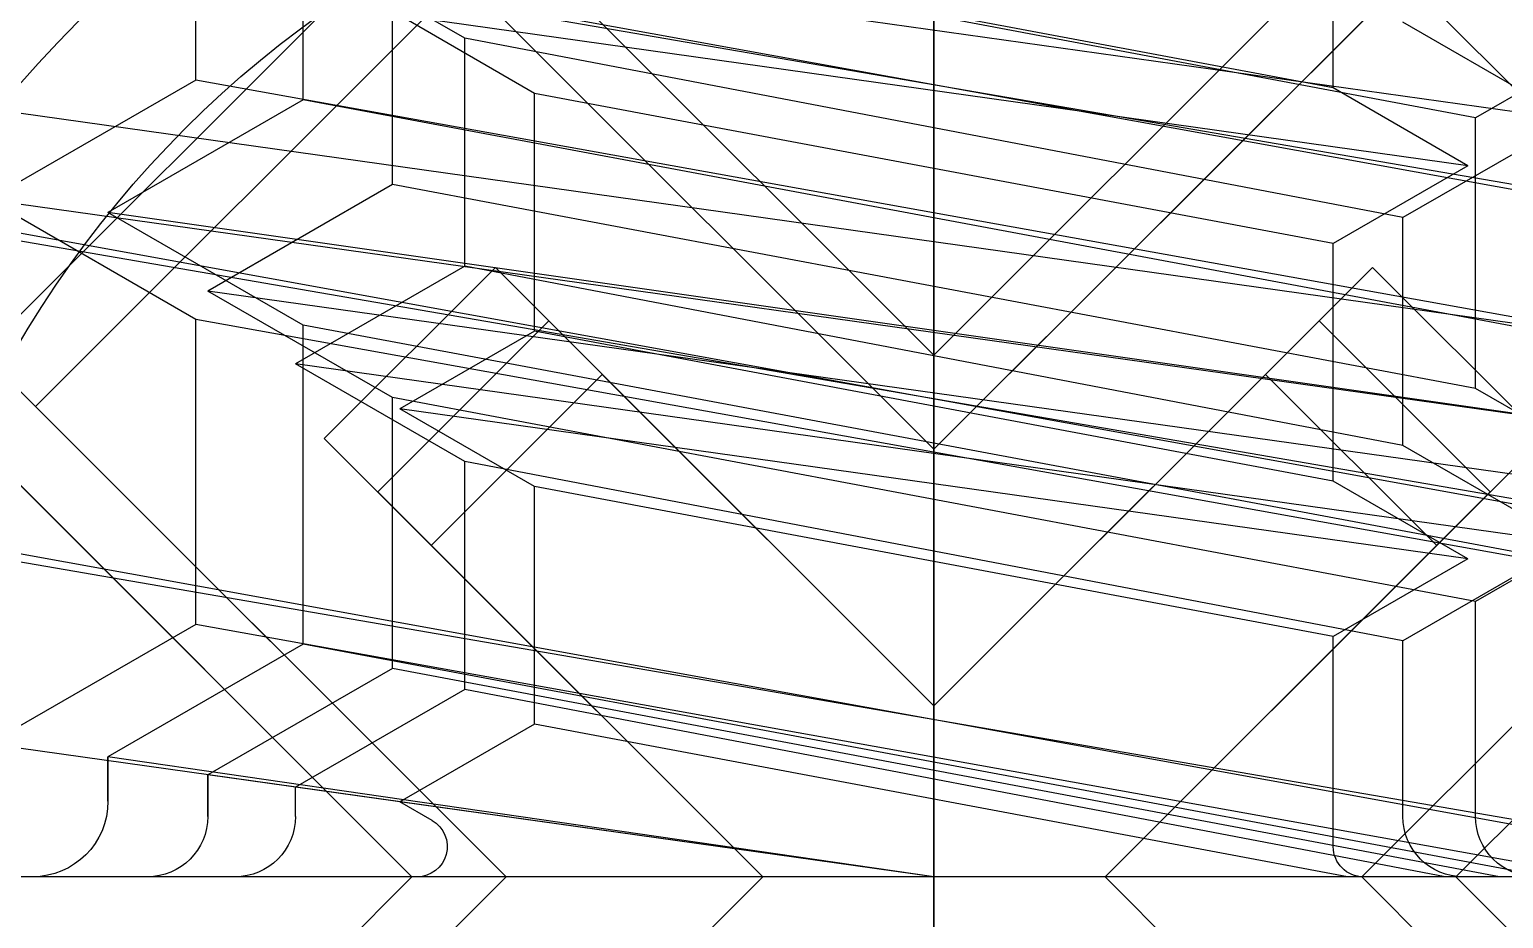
# Model space of a CAD drawing. Extents: x 198753 to 882193, y -399300 to 132460.
# Drawn here: x 346100.22 to 346109.97, y -186985.77 to -186979.88 of the extents above; entities that cross this region are included whole.
import ezdxf

# ---------------------------------------------------------------- set-up
doc = ezdxf.new("R2010")
doc.units = 0
doc.header["$LTSCALE"] = 1000
doc.header["$MEASUREMENT"] = 0
doc.linetypes.add('CENTER', pattern=[50.8, 31.75, -6.35, 6.35, -6.35])
doc.linetypes.add('DASH', pattern=[0.35, 0.25, -0.1])
doc.layers.add('04-不打印_辅助线', color=165, linetype='Continuous', plot=False)
for name, color, linetype in [('A-SUR_保温', 222, 'Continuous'), ('D_铝板', 181, 'Continuous'), ('PJ', 4, 'Continuous'), ('ZX', 14, 'CENTER')]:
    doc.layers.add(name, color=color, linetype=linetype)

# ---------------------------------------------------------------- blocks, each defined once
blk = doc.blocks.new('盘头ST4.8×25')
at = {"layer": 'PJ'}
for p, q in [((1.2627, 2.4), (0.9105, 1.79)), ((1.2627, 2.4), (1.9373, -2.4)), ((1.2627, 2.4), (1.6149, 1.79)), ((2.8627, 2.4), (2.5105, 1.79)), ((0, 1.99), (0, -2.6)), ((0, 1.869), (0.6895, -1.79)), ((0.2, 1.79), (0.9105, 1.79)), ((0.9105, 1.79), (1.5851, -1.79)), ((1.6149, 1.79), (2.2895, -1.79)), ((1.6149, 1.79), (2.5105, 1.79)), ((2.5105, 1.79), (3.1851, -1.79)), ((0, 0), (0.3373, -2.4)), ((0.6895, -1.79), (0.3373, -2.4)), ((0.6895, -1.79), (1.5851, -1.79)), ((1.5851, -1.79), (1.9373, -2.4)), ((2.2895, -1.79), (1.9373, -2.4)), ((2.2895, -1.79), (3.1851, -1.79)), ((0.2, -2.4), (0.3373, -2.4)), ((0, -2.6), (0, -4.75))]:
    blk.add_line(p, q, dxfattribs=at)
for centre, start, end in [((0.2, 1.99), 180, 270), ((0.2, -2.6), 90, 180)]:
    blk.add_arc(centre, 0.2, start, end, dxfattribs=at)
at = {"layer": 'ZX', "ltscale": 0.25}
blk.add_line((-4.9137, 0), (25.4371, 0), dxfattribs=at)
blk = doc.blocks.new('盘头ST4.8×32')
at = {"layer": 'PJ'}
for p, q in [((1.2627, 2.4), (0.9105, 1.79)), ((1.2627, 2.4), (1.9373, -2.4)), ((1.2627, 2.4), (1.6149, 1.79)), ((2.8627, 2.4), (2.5105, 1.79)), ((0, 1.99), (0, -2.6)), ((0, 1.869), (0.6895, -1.79)), ((0.2, 1.79), (0.9105, 1.79)), ((0.9105, 1.79), (1.5851, -1.79)), ((1.6149, 1.79), (2.2895, -1.79)), ((1.6149, 1.79), (2.5105, 1.79)), ((2.5105, 1.79), (3.1851, -1.79)), ((0, 0), (0.3373, -2.4)), ((0.6895, -1.79), (0.3373, -2.4)), ((0.6895, -1.79), (1.5851, -1.79)), ((1.5851, -1.79), (1.9373, -2.4)), ((2.2895, -1.79), (1.9373, -2.4)), ((2.2895, -1.79), (3.1851, -1.79)), ((0.2, -2.4), (0.3373, -2.4)), ((0, -2.6), (0, -4.75))]:
    blk.add_line(p, q, dxfattribs=at)
for centre, start, end in [((0.2, 1.99), 180, 270), ((0.2, -2.6), 90, 180)]:
    blk.add_arc(centre, 0.2, start, end, dxfattribs=at)
at = {"layer": 'ZX', "ltscale": 0.25}
blk.add_line((-4.9137, 0), (32.4371, 0), dxfattribs=at)
blk = doc.blocks.new('盘头ST4.8×38')
at = {"layer": 'PJ'}
for p, q in [((1.2627, 2.4), (0.9105, 1.79)), ((1.2627, 2.4), (1.9373, -2.4)), ((1.2627, 2.4), (1.6149, 1.79)), ((2.8627, 2.4), (2.5105, 1.79)), ((0, 1.99), (0, -2.6)), ((0, 1.869), (0.6895, -1.79)), ((0.2, 1.79), (0.9105, 1.79)), ((0.9105, 1.79), (1.5851, -1.79)), ((1.6149, 1.79), (2.2895, -1.79)), ((1.6149, 1.79), (2.5105, 1.79)), ((2.5105, 1.79), (3.1851, -1.79)), ((0, 0), (0.3373, -2.4)), ((0.6895, -1.79), (0.3373, -2.4)), ((0.6895, -1.79), (1.5851, -1.79)), ((1.5851, -1.79), (1.9373, -2.4)), ((2.2895, -1.79), (1.9373, -2.4)), ((2.2895, -1.79), (3.1851, -1.79)), ((0.2, -2.4), (0.3373, -2.4)), ((0, -2.6), (0, -4.75))]:
    blk.add_line(p, q, dxfattribs=at)
for centre, start, end in [((0.2, 1.99), 180, 270), ((0.2, -2.6), 90, 180)]:
    blk.add_arc(centre, 0.2, start, end, dxfattribs=at)
at = {"layer": 'ZX', "ltscale": 0.25}
blk.add_line((-4.9137, 0), (38.4371, 0), dxfattribs=at)
blk = doc.blocks.new('盘头ST5.5俯视')
at = {"layer": 'PJ'}
for p, q in [((-1.5556, 2.9698), (0, 1.4142)), ((1.5556, 2.9698), (0, 1.4142)), ((1.5556, 2.9698), (2.9698, 1.5556)), ((2.9698, 1.5556), (1.4142, 0)), ((1.4142, 0), (2.9698, -1.5556)), ((0, -1.4142), (-1.5556, -2.9698)), ((0, -1.4142), (1.5556, -2.9698)), ((2.9698, -1.5556), (1.5556, -2.9698))]:
    blk.add_line(p, q, dxfattribs=at)
blk.add_circle((0, 0), 5.5, dxfattribs=at)
at = {"layer": 'ZX', "ltscale": 0.25}
for p, q in [((0, 6.5), (0, -6.5)), ((6.5, 0), (-6.5, 0))]:
    blk.add_line(p, q, dxfattribs=at)
blk = doc.blocks.new('盘头ST5.5×13')
at = {"layer": 'PJ'}
for p, q in [((1.4163, 2.73), (2.1973, -2.73)), ((0, 2.335), (0, -2.98)), ((1.0439, 2.085), (1.8249, -2.085)), ((1.7887, 2.085), (2.5697, -2.085)), ((0, 2.0247), (0.7697, -2.085)), ((0, 0), (0.3973, -2.73)), ((0.7697, -2.085), (0.3973, -2.73)), ((0.7697, -2.085), (1.8249, -2.085)), ((1.8249, -2.085), (2.1973, -2.73)), ((2.5697, -2.085), (2.1973, -2.73)), ((2.5697, -2.085), (3.6249, -2.085)), ((0.3973, -2.73), (0.25, -2.73)), ((0, -2.98), (0, -5.5))]:
    blk.add_line(p, q, dxfattribs=at)
blk.add_arc((0.25, -2.98), 0.25, 90, 180, dxfattribs=at)
at = {"layer": 'ZX', "ltscale": 0.25}
blk.add_line((-5.7009, 0), (14.0046, 0), dxfattribs=at)
blk = doc.blocks.new('盘头ST5.5×16')
at = {"layer": 'PJ'}
for p, q in [((1.4163, 2.73), (2.1973, -2.73)), ((0, 2.335), (0, -2.98)), ((1.0439, 2.085), (1.8249, -2.085)), ((1.7887, 2.085), (2.5697, -2.085)), ((0, 2.0247), (0.7697, -2.085)), ((0, 0), (0.3973, -2.73)), ((0.7697, -2.085), (0.3973, -2.73)), ((0.7697, -2.085), (1.8249, -2.085)), ((1.8249, -2.085), (2.1973, -2.73)), ((2.5697, -2.085), (2.1973, -2.73)), ((2.5697, -2.085), (3.6249, -2.085)), ((0.25, -2.73), (0.3973, -2.73)), ((0, -2.98), (0, -5.5))]:
    blk.add_line(p, q, dxfattribs=at)
blk.add_arc((0.25, -2.98), 0.25, 90, 180, dxfattribs=at)
at = {"layer": 'ZX', "ltscale": 0.25}
blk.add_line((-5.7009, 0), (17.0046, 0), dxfattribs=at)
blk = doc.blocks.new('盘头ST5.5×19')
at = {"layer": 'PJ'}
for p, q in [((1.4163, 2.73), (2.1973, -2.73)), ((0, 2.335), (0, -2.98)), ((1.0439, 2.085), (1.8249, -2.085)), ((1.7887, 2.085), (2.5697, -2.085)), ((0, 2.0247), (0.7697, -2.085)), ((0, 0), (0.3973, -2.73)), ((0.7697, -2.085), (0.3973, -2.73)), ((0.7697, -2.085), (1.8249, -2.085)), ((1.8249, -2.085), (2.1973, -2.73)), ((2.5697, -2.085), (2.1973, -2.73)), ((2.5697, -2.085), (3.6249, -2.085)), ((0.25, -2.73), (0.3973, -2.73)), ((0, -2.98), (0, -5.5))]:
    blk.add_line(p, q, dxfattribs=at)
blk.add_arc((0.25, -2.98), 0.25, 90, 180, dxfattribs=at)
at = {"layer": 'ZX', "ltscale": 0.25}
blk.add_line((-5.7009, 0), (20.0046, 0), dxfattribs=at)
blk = doc.blocks.new('盘头ST5.5×22')
at = {"layer": 'PJ'}
for p, q in [((1.4163, 2.73), (2.1973, -2.73)), ((0, 2.335), (0, -2.98)), ((1.0439, 2.085), (1.8249, -2.085)), ((1.7887, 2.085), (2.5697, -2.085)), ((0, 2.0247), (0.7697, -2.085)), ((0, 0), (0.3973, -2.73)), ((0.7697, -2.085), (0.3973, -2.73)), ((0.7697, -2.085), (1.8249, -2.085)), ((1.8249, -2.085), (2.1973, -2.73)), ((2.5697, -2.085), (2.1973, -2.73)), ((2.5697, -2.085), (3.6249, -2.085)), ((0.25, -2.73), (0.3973, -2.73)), ((0, -2.98), (0, -5.5))]:
    blk.add_line(p, q, dxfattribs=at)
blk.add_arc((0.25, -2.98), 0.25, 90, 180, dxfattribs=at)
at = {"layer": 'ZX', "ltscale": 0.25}
blk.add_line((-5.7009, 0), (23.0046, 0), dxfattribs=at)
blk = doc.blocks.new('盘头ST5.5×25')
at = {"layer": 'PJ'}
for p, q in [((1.4163, 2.73), (2.1973, -2.73)), ((0, 2.335), (0, -2.98)), ((1.0439, 2.085), (1.8249, -2.085)), ((1.7887, 2.085), (2.5697, -2.085)), ((0, 2.0247), (0.7697, -2.085)), ((0, 0), (0.3973, -2.73)), ((0.7697, -2.085), (0.3973, -2.73)), ((0.7697, -2.085), (1.8249, -2.085)), ((1.8249, -2.085), (2.1973, -2.73)), ((2.5697, -2.085), (2.1973, -2.73)), ((2.5697, -2.085), (3.6249, -2.085)), ((0.25, -2.73), (0.3973, -2.73)), ((0, -2.98), (0, -5.5))]:
    blk.add_line(p, q, dxfattribs=at)
blk.add_arc((0.25, -2.98), 0.25, 90, 180, dxfattribs=at)
at = {"layer": 'ZX', "ltscale": 0.25}
blk.add_line((-5.7009, 0), (26.0046, 0), dxfattribs=at)
blk = doc.blocks.new('盘头ST5.5×32')
at = {"layer": 'PJ'}
for p, q in [((1.4163, 2.73), (2.1973, -2.73)), ((0, 2.335), (0, -2.98)), ((1.0439, 2.085), (1.8249, -2.085)), ((1.7887, 2.085), (2.5697, -2.085)), ((0, 2.0247), (0.7697, -2.085)), ((0, 0), (0.3973, -2.73)), ((0.7697, -2.085), (0.3973, -2.73)), ((0.7697, -2.085), (1.8249, -2.085)), ((1.8249, -2.085), (2.1973, -2.73)), ((2.5697, -2.085), (2.1973, -2.73)), ((2.5697, -2.085), (3.6249, -2.085)), ((0.25, -2.73), (0.3973, -2.73)), ((0, -2.98), (0, -5.5))]:
    blk.add_line(p, q, dxfattribs=at)
blk.add_arc((0.25, -2.98), 0.25, 90, 180, dxfattribs=at)
at = {"layer": 'ZX', "ltscale": 0.25}
blk.add_line((-5.7009, 0), (33.0046, 0), dxfattribs=at)
blk = doc.blocks.new('盘头ST5.5×38')
at = {"layer": 'PJ'}
for p, q in [((1.4163, 2.73), (2.1973, -2.73)), ((0, 2.335), (0, -2.98)), ((1.0439, 2.085), (1.8249, -2.085)), ((1.7887, 2.085), (2.5697, -2.085)), ((0, 2.0247), (0.7697, -2.085)), ((0, 0), (0.3973, -2.73)), ((0.7697, -2.085), (0.3973, -2.73)), ((0.7697, -2.085), (1.8249, -2.085)), ((1.8249, -2.085), (2.1973, -2.73)), ((2.5697, -2.085), (2.1973, -2.73)), ((2.5697, -2.085), (3.6249, -2.085)), ((0.25, -2.73), (0.3973, -2.73)), ((0, -2.98), (0, -5.5))]:
    blk.add_line(p, q, dxfattribs=at)
blk.add_arc((0.25, -2.98), 0.25, 90, 180, dxfattribs=at)
at = {"layer": 'ZX', "ltscale": 0.25}
blk.add_line((-5.7009, 0), (39.0046, 0), dxfattribs=at)
blk = doc.blocks.new('盘头ST6.3俯视')
at = {"layer": 'PJ'}
for p, q in [((-1.7324, 3.1466), (0, 1.4142)), ((0, 1.4142), (1.7324, 3.1466)), ((1.4142, 0), (3.1466, 1.7324)), ((1.4142, 0), (3.1466, -1.7324)), ((-1.7324, -3.1466), (0, -1.4142)), ((0, -1.4142), (1.7324, -3.1466)), ((1.7324, -3.1466), (3.1466, -1.7324))]:
    blk.add_line(p, q, dxfattribs=at)
blk.add_circle((0, 0), 6, dxfattribs=at)
at = {"layer": 'ZX', "ltscale": 0.25}
for p, q in [((0, 8), (0, -8)), ((8, 0), (-8, 0))]:
    blk.add_line(p, q, dxfattribs=at)
blk = doc.blocks.new('盘头ST6.3×13')
at = {"layer": 'PJ'}
for p, q in [((1.3608, 3.125), (2.2392, -3.125)), ((0, 2.69), (0, -3.375)), ((0.9653, 2.44), (1.8437, -2.44)), ((1.7563, 2.44), (2.6347, -2.44)), ((0, 2.1972), (0.8347, -2.44)), ((0, 0), (0.4392, -3.125)), ((0.8347, -2.44), (0.4392, -3.125)), ((0.8347, -2.44), (1.8437, -2.44)), ((1.8437, -2.44), (2.2392, -3.125)), ((2.6347, -2.44), (2.2392, -3.125)), ((2.6347, -2.44), (3.6437, -2.44))]:
    blk.add_line(p, q, dxfattribs=at)
at = {"layer": 'ZX', "ltscale": 0.25}
blk.add_line((-4.6, 0), (14.3529, 0), dxfattribs=at)
blk = doc.blocks.new('盘头ST6.3×16')
at = {"layer": 'PJ'}
for p, q in [((1.3608, 3.125), (2.2392, -3.125)), ((0, 2.69), (0, -3.375)), ((0.9653, 2.44), (1.8437, -2.44)), ((1.7563, 2.44), (2.6347, -2.44)), ((0, 2.1972), (0.8347, -2.44)), ((0, 0), (0.4392, -3.125)), ((0.8347, -2.44), (0.4392, -3.125)), ((0.8347, -2.44), (1.8437, -2.44)), ((1.8437, -2.44), (2.2392, -3.125)), ((2.6347, -2.44), (2.2392, -3.125)), ((2.6347, -2.44), (3.6437, -2.44))]:
    blk.add_line(p, q, dxfattribs=at)
at = {"layer": 'ZX', "ltscale": 0.25}
blk.add_line((-4.6, 0), (17.3529, 0), dxfattribs=at)
blk = doc.blocks.new('盘头ST6.3×19')
at = {"layer": 'PJ'}
for p, q in [((1.3608, 3.125), (2.2392, -3.125)), ((0, 2.69), (0, -3.375)), ((0.9653, 2.44), (1.8437, -2.44)), ((1.7563, 2.44), (2.6347, -2.44)), ((0, 2.1972), (0.8347, -2.44)), ((0, 0), (0.4392, -3.125)), ((0.8347, -2.44), (0.4392, -3.125)), ((0.8347, -2.44), (1.8437, -2.44)), ((1.8437, -2.44), (2.2392, -3.125)), ((2.6347, -2.44), (2.2392, -3.125)), ((2.6347, -2.44), (3.6437, -2.44))]:
    blk.add_line(p, q, dxfattribs=at)
at = {"layer": 'ZX', "ltscale": 0.25}
blk.add_line((-4.6, 0), (20.3529, 0), dxfattribs=at)
blk = doc.blocks.new('盘头ST6.3×22')
at = {"layer": 'PJ'}
for p, q in [((1.3608, 3.125), (2.2392, -3.125)), ((0, 2.69), (0, -3.375)), ((0.9653, 2.44), (1.8437, -2.44)), ((1.7563, 2.44), (2.6347, -2.44)), ((0, 2.1972), (0.8347, -2.44)), ((0, 0), (0.4392, -3.125)), ((0.8347, -2.44), (0.4392, -3.125)), ((0.8347, -2.44), (1.8437, -2.44)), ((1.8437, -2.44), (2.2392, -3.125)), ((2.6347, -2.44), (2.2392, -3.125)), ((2.6347, -2.44), (3.6437, -2.44))]:
    blk.add_line(p, q, dxfattribs=at)
at = {"layer": 'ZX', "ltscale": 0.25}
blk.add_line((-4.6, 0), (23.3529, 0), dxfattribs=at)
blk = doc.blocks.new('盘头ST6.3×25')
at = {"layer": 'PJ'}
for p, q in [((1.3608, 3.125), (2.2392, -3.125)), ((0, 2.69), (0, -3.375)), ((0.9653, 2.44), (1.8437, -2.44)), ((1.7563, 2.44), (2.6347, -2.44)), ((0, 2.1972), (0.8347, -2.44)), ((0, 0), (0.4392, -3.125)), ((0.8347, -2.44), (0.4392, -3.125)), ((0.8347, -2.44), (1.8437, -2.44)), ((1.8437, -2.44), (2.2392, -3.125)), ((2.6347, -2.44), (2.2392, -3.125)), ((2.6347, -2.44), (3.6437, -2.44))]:
    blk.add_line(p, q, dxfattribs=at)
at = {"layer": 'ZX', "ltscale": 0.25}
blk.add_line((-4.6, 0), (26.3529, 0), dxfattribs=at)
blk = doc.blocks.new('盘头ST6.3×32')
at = {"layer": 'PJ'}
for p, q in [((1.3608, 3.125), (2.2392, -3.125)), ((0, 2.69), (0, -3.375)), ((0.9653, 2.44), (1.8437, -2.44)), ((1.7563, 2.44), (2.6347, -2.44)), ((0, 2.1972), (0.8347, -2.44)), ((0, 0), (0.4392, -3.125)), ((0.8347, -2.44), (0.4392, -3.125)), ((0.8347, -2.44), (1.8437, -2.44)), ((1.8437, -2.44), (2.2392, -3.125)), ((2.6347, -2.44), (2.2392, -3.125)), ((2.6347, -2.44), (3.6437, -2.44))]:
    blk.add_line(p, q, dxfattribs=at)
at = {"layer": 'ZX', "ltscale": 0.25}
blk.add_line((-4.6, 0), (33.3529, 0), dxfattribs=at)
blk = doc.blocks.new('盘头ST6.3×38')
at = {"layer": 'PJ'}
for p, q in [((1.3608, 3.125), (2.2392, -3.125)), ((0, 2.69), (0, -3.375)), ((0.9653, 2.44), (1.8437, -2.44)), ((1.7563, 2.44), (2.6347, -2.44)), ((0, 2.1972), (0.8347, -2.44)), ((0, 0), (0.4392, -3.125)), ((0.8347, -2.44), (0.4392, -3.125)), ((0.8347, -2.44), (1.8437, -2.44)), ((1.8437, -2.44), (2.2392, -3.125)), ((2.6347, -2.44), (2.2392, -3.125)), ((2.6347, -2.44), (3.6437, -2.44))]:
    blk.add_line(p, q, dxfattribs=at)
at = {"layer": 'ZX', "ltscale": 0.25}
blk.add_line((-4.6, 0), (39.3529, 0), dxfattribs=at)
blk = doc.blocks.new('盘头ST8俯视')
at = {"layer": 'PJ'}
for p, q in [((-2.3193, 4.0447), (0, 1.7253)), ((2.3193, 4.0447), (0, 1.7253)), ((4.0447, 2.3193), (1.7253, 0)), ((1.7253, 0), (4.0447, -2.3193)), ((0, -1.7253), (-2.3193, -4.0447)), ((0, -1.7253), (2.3193, -4.0447))]:
    blk.add_line(p, q, dxfattribs=at)
blk.add_circle((0, 0), 8, dxfattribs=at)
at = {"layer": 'ZX', "ltscale": 0.25}
for p, q in [((0, 10), (0, -10)), ((10, 0), (-10, 0))]:
    blk.add_line(p, q, dxfattribs=at)
blk = doc.blocks.new('盘头ST8×16')
at = {"layer": 'PJ'}
for p, q in [((1.5378, 4), (2.6622, -4)), ((0, 3.5), (0, -4.4)), ((1.0182, 3.1), (2.1425, -3.1)), ((2.0575, 3.1), (3.1818, -3.1)), ((0, 2.8654), (1.0818, -3.1)), ((0, 0), (0.5622, -4))]:
    blk.add_line(p, q, dxfattribs=at)
at = {"layer": 'ZX', "ltscale": 0.25}
blk.add_line((-6, 0), (17.7959, 0), dxfattribs=at)
blk = doc.blocks.new('盘头ST8×19')
at = {"layer": 'PJ'}
for p, q in [((1.5378, 4), (2.6622, -4)), ((0, 3.5), (0, -4.4)), ((1.0182, 3.1), (2.1425, -3.1)), ((2.0575, 3.1), (3.1818, -3.1)), ((0, 2.8654), (1.0818, -3.1)), ((0, 0), (0.5622, -4))]:
    blk.add_line(p, q, dxfattribs=at)
at = {"layer": 'ZX', "ltscale": 0.25}
blk.add_line((-6, 0), (20.7959, 0), dxfattribs=at)
blk = doc.blocks.new('盘头ST8×22')
at = {"layer": 'PJ'}
for p, q in [((1.5378, 4), (2.6622, -4)), ((0, 3.5), (0, -4.4)), ((1.0182, 3.1), (2.1425, -3.1)), ((2.0575, 3.1), (3.1818, -3.1)), ((0, 2.8654), (1.0818, -3.1)), ((0, 0), (0.5622, -4))]:
    blk.add_line(p, q, dxfattribs=at)
at = {"layer": 'ZX', "ltscale": 0.25}
blk.add_line((-6, 0), (23.7959, 0), dxfattribs=at)
blk = doc.blocks.new('盘头ST8×25')
at = {"layer": 'PJ'}
for p, q in [((1.5378, 4), (2.6622, -4)), ((0, 3.5), (0, -4.4)), ((1.0182, 3.1), (2.1425, -3.1)), ((2.0575, 3.1), (3.1818, -3.1)), ((0, 2.8654), (1.0818, -3.1)), ((0, 0), (0.5622, -4))]:
    blk.add_line(p, q, dxfattribs=at)
at = {"layer": 'ZX', "ltscale": 0.25}
blk.add_line((-6, 0), (26.7959, 0), dxfattribs=at)
blk = doc.blocks.new('盘头ST8×32')
at = {"layer": 'PJ'}
for p, q in [((1.5378, 4), (2.6622, -4)), ((0, 3.5), (0, -4.4)), ((1.0182, 3.1), (2.1425, -3.1)), ((2.0575, 3.1), (3.1818, -3.1)), ((0, 2.8654), (1.0818, -3.1)), ((0, 0), (0.5622, -4))]:
    blk.add_line(p, q, dxfattribs=at)
at = {"layer": 'ZX', "ltscale": 0.25}
blk.add_line((-6, 0), (33.7959, 0), dxfattribs=at)
blk = doc.blocks.new('盘头ST8×38')
at = {"layer": 'PJ'}
for p, q in [((1.5378, 4), (2.6622, -4)), ((0, 3.5), (0, -4.4)), ((1.0182, 3.1), (2.1425, -3.1)), ((2.0575, 3.1), (3.1818, -3.1)), ((0, 2.8654), (1.0818, -3.1)), ((0, 0), (0.5622, -4))]:
    blk.add_line(p, q, dxfattribs=at)
at = {"layer": 'ZX', "ltscale": 0.25}
blk.add_line((-6, 0), (39.7959, 0), dxfattribs=at)
blk = doc.blocks.new('盘头ST8×45')
at = {"layer": 'PJ'}
for p, q in [((1.5378, 4), (2.6622, -4)), ((0, 3.5), (0, -4.4)), ((1.0182, 3.1), (2.1425, -3.1)), ((2.0575, 3.1), (3.1818, -3.1)), ((0, 2.8654), (1.0818, -3.1)), ((0, 0), (0.5622, -4))]:
    blk.add_line(p, q, dxfattribs=at)
at = {"layer": 'ZX', "ltscale": 0.25}
blk.add_line((-6, 0), (46.7959, 0), dxfattribs=at)
blk = doc.blocks.new('盘头ST8×50')
at = {"layer": 'PJ'}
for p, q in [((1.5378, 4), (2.6622, -4)), ((0, 3.5), (0, -4.4)), ((1.0182, 3.1), (2.1425, -3.1)), ((2.0575, 3.1), (3.1818, -3.1)), ((0, 2.8654), (1.0818, -3.1)), ((0, 0), (0.5622, -4))]:
    blk.add_line(p, q, dxfattribs=at)
at = {"layer": 'ZX', "ltscale": 0.25}
blk.add_line((-6, 0), (51.7959, 0), dxfattribs=at)
blk = doc.blocks.new('盘头ST9.5俯视')
at = {"layer": 'PJ'}
for p, q in [((-2.7082, 4.4336), (0, 1.7253)), ((0, 1.7253), (2.7082, 4.4336)), ((1.7253, 0), (4.4336, 2.7082)), ((1.7253, 0), (4.4336, -2.7082)), ((-2.7082, -4.4336), (0, -1.7253)), ((0, -1.7253), (2.7082, -4.4336))]:
    blk.add_line(p, q, dxfattribs=at)
blk.add_circle((0, 0), 10, dxfattribs=at)
at = {"layer": 'ZX', "ltscale": 0.25}
for p, q in [((0, 12), (0, -12)), ((12, 0), (-12, 0))]:
    blk.add_line(p, q, dxfattribs=at)
blk = doc.blocks.new('盘头ST9.5×16')
at = {"layer": 'PJ'}
for p, q in [((1.4219, 4.825), (2.7781, -4.825)), ((0, 4.325), (0, -5.225)), ((0.9023, 3.925), (2.2585, -3.925)), ((1.9415, 3.925), (3.2977, -3.925)), ((0, 3.0076), (1.1977, -3.925)), ((0, 0), (0.6781, -4.825))]:
    blk.add_line(p, q, dxfattribs=at)
at = {"layer": 'ZX', "ltscale": 0.25}
blk.add_line((-7.5, 0), (18.6327, 0), dxfattribs=at)
blk = doc.blocks.new('盘头ST9.5×19')
at = {"layer": 'PJ'}
for p, q in [((1.4219, 4.825), (2.7781, -4.825)), ((0, 4.325), (0, -5.225)), ((0.9023, 3.925), (2.2585, -3.925)), ((1.9415, 3.925), (3.2977, -3.925)), ((0, 3.0076), (1.1977, -3.925)), ((0, 0), (0.6781, -4.825))]:
    blk.add_line(p, q, dxfattribs=at)
at = {"layer": 'ZX', "ltscale": 0.25}
blk.add_line((-7.5, 0), (21.6327, 0), dxfattribs=at)
blk = doc.blocks.new('盘头ST9.5×22')
at = {"layer": 'PJ'}
for p, q in [((1.4219, 4.825), (2.7781, -4.825)), ((0, 4.325), (0, -5.225)), ((0.9023, 3.925), (2.2585, -3.925)), ((1.9415, 3.925), (3.2977, -3.925)), ((0, 3.0076), (1.1977, -3.925)), ((0, 0), (0.6781, -4.825))]:
    blk.add_line(p, q, dxfattribs=at)
at = {"layer": 'ZX', "ltscale": 0.25}
blk.add_line((-7.5, 0), (24.6327, 0), dxfattribs=at)
blk = doc.blocks.new('盘头ST9.5×25')
at = {"layer": 'PJ'}
for p, q in [((1.4219, 4.825), (2.7781, -4.825)), ((0, 4.325), (0, -5.225)), ((0.9023, 3.925), (2.2585, -3.925)), ((1.9415, 3.925), (3.2977, -3.925)), ((0, 3.0076), (1.1977, -3.925)), ((0, 0), (0.6781, -4.825))]:
    blk.add_line(p, q, dxfattribs=at)
at = {"layer": 'ZX', "ltscale": 0.25}
blk.add_line((-7.5, 0), (26.4921, 0), dxfattribs=at)
blk = doc.blocks.new('盘头ST9.5×32')
at = {"layer": 'PJ'}
for p, q in [((1.4219, 4.825), (2.7781, -4.825)), ((0, 4.325), (0, -5.225)), ((0.9023, 3.925), (2.2585, -3.925)), ((1.9415, 3.925), (3.2977, -3.925)), ((0, 3.0076), (1.1977, -3.925)), ((0, 0), (0.6781, -4.825))]:
    blk.add_line(p, q, dxfattribs=at)
at = {"layer": 'ZX', "ltscale": 0.25}
blk.add_line((-7.5, 0), (33.4921, 0), dxfattribs=at)
blk = doc.blocks.new('盘头ST9.5×38')
at = {"layer": 'PJ'}
for p, q in [((1.4219, 4.825), (2.7781, -4.825)), ((0, 4.325), (0, -5.225)), ((0.9023, 3.925), (2.2585, -3.925)), ((1.9415, 3.925), (3.2977, -3.925)), ((0, 3.0076), (1.1977, -3.925)), ((0, 0), (0.6781, -4.825))]:
    blk.add_line(p, q, dxfattribs=at)
at = {"layer": 'ZX', "ltscale": 0.25}
blk.add_line((-7.5, 0), (39.4921, 0), dxfattribs=at)
blk = doc.blocks.new('盘头ST9.5×45')
at = {"layer": 'PJ'}
for p, q in [((1.4219, 4.825), (2.7781, -4.825)), ((0, 4.325), (0, -5.225)), ((0.9023, 3.925), (2.2585, -3.925)), ((1.9415, 3.925), (3.2977, -3.925)), ((0, 3.0076), (1.1977, -3.925)), ((0, 0), (0.6781, -4.825))]:
    blk.add_line(p, q, dxfattribs=at)
at = {"layer": 'ZX', "ltscale": 0.25}
blk.add_line((-7.5, 0), (46.4921, 0), dxfattribs=at)
blk = doc.blocks.new('盘头ST9.5×50')
at = {"layer": 'PJ'}
for p, q in [((1.4219, 4.825), (2.7781, -4.825)), ((0, 4.325), (0, -5.225)), ((0.9023, 3.925), (2.2585, -3.925)), ((1.9415, 3.925), (3.2977, -3.925)), ((0, 3.0076), (1.1977, -3.925)), ((0, 0), (0.6781, -4.825))]:
    blk.add_line(p, q, dxfattribs=at)
at = {"layer": 'ZX', "ltscale": 0.25}
blk.add_line((-7.5, 0), (51.4921, 0), dxfattribs=at)
blk = doc.blocks.new('盘头ST3.5×9.5')
at = {"layer": 'PJ'}
for p, q in [((0, 3.5), (0, 1.42)), ((1.0519, 1.765), (0.795, 1.32)), ((1.0519, 1.765), (1.5481, -1.765)), ((1.0519, 1.765), (1.3089, 1.32)), ((2.3519, 1.765), (2.095, 1.32)), ((2.3519, 1.765), (2.8481, -1.765)), ((2.3519, 1.765), (2.6089, 1.32)), ((0, 1.42), (0, -1.7086)), ((0, 1.3672), (0.505, -1.32)), ((0.1, 1.32), (0.795, 1.32)), ((0.795, 1.32), (1.2911, -1.32)), ((1.3089, 1.32), (1.805, -1.32)), ((1.3089, 1.32), (2.095, 1.32)), ((2.095, 1.32), (2.5911, -1.32)), ((2.6089, 1.32), (3.105, -1.32)), ((2.6089, 1.32), (3.395, 1.32)), ((0, 0), (0.2481, -1.765)), ((0.505, -1.32), (0.2481, -1.765)), ((0.505, -1.32), (1.2911, -1.32)), ((1.2911, -1.32), (1.5481, -1.765)), ((1.805, -1.32), (1.5481, -1.765)), ((1.805, -1.32), (2.5911, -1.32)), ((2.5911, -1.32), (2.8481, -1.765)), ((0.1866, -1.6586), (0.2481, -1.765)), ((0, -1.7086), (0, -3.5))]:
    blk.add_line(p, q, dxfattribs=at)
for centre, start, end in [((0.1, 1.42), 180, 270), ((0.1, -1.7086), 30, 180)]:
    blk.add_arc(centre, 0.1, start, end, dxfattribs=at)
at = {"layer": 'ZX', "ltscale": 0.25}
blk.add_line((-3.4906, 0), (10.1819, 0), dxfattribs=at)
blk = doc.blocks.new('盘头ST3.5×13')
at = {"layer": 'PJ'}
for p, q in [((0, 3.5), (0, 1.42)), ((1.0519, 1.765), (0.795, 1.32)), ((1.0519, 1.765), (1.5481, -1.765)), ((1.0519, 1.765), (1.3089, 1.32)), ((2.3519, 1.765), (2.095, 1.32)), ((2.3519, 1.765), (2.8481, -1.765)), ((2.3519, 1.765), (2.6089, 1.32)), ((0, 1.42), (0, -1.7086)), ((0, 1.3672), (0.505, -1.32)), ((0.1, 1.32), (0.795, 1.32)), ((0.795, 1.32), (1.2911, -1.32)), ((1.3089, 1.32), (1.805, -1.32)), ((1.3089, 1.32), (2.095, 1.32)), ((2.095, 1.32), (2.5911, -1.32)), ((2.6089, 1.32), (3.105, -1.32)), ((2.6089, 1.32), (3.395, 1.32)), ((0, 0), (0.2481, -1.765)), ((0.505, -1.32), (0.2481, -1.765)), ((0.505, -1.32), (1.2911, -1.32)), ((1.2911, -1.32), (1.5481, -1.765)), ((1.805, -1.32), (1.5481, -1.765)), ((1.805, -1.32), (2.5911, -1.32)), ((2.5911, -1.32), (2.8481, -1.765)), ((0.1866, -1.6586), (0.2481, -1.765)), ((0, -1.7086), (0, -3.5))]:
    blk.add_line(p, q, dxfattribs=at)
for centre, start, end in [((0.1, 1.42), 180, 270), ((0.1, -1.7086), 30, 180)]:
    blk.add_arc(centre, 0.1, start, end, dxfattribs=at)
at = {"layer": 'ZX', "ltscale": 0.25}
blk.add_line((-3.4906, 0), (13.6819, 0), dxfattribs=at)
blk = doc.blocks.new('盘头ST3.5×16')
at = {"layer": 'PJ'}
for p, q in [((0, 3.5), (0, 1.42)), ((1.0519, 1.765), (0.795, 1.32)), ((1.0519, 1.765), (1.5481, -1.765)), ((1.0519, 1.765), (1.3089, 1.32)), ((2.3519, 1.765), (2.095, 1.32)), ((2.3519, 1.765), (2.8481, -1.765)), ((2.3519, 1.765), (2.6089, 1.32)), ((0, 1.42), (0, -1.7086)), ((0, 1.3672), (0.505, -1.32)), ((0.1, 1.32), (0.795, 1.32)), ((0.795, 1.32), (1.2911, -1.32)), ((1.3089, 1.32), (1.805, -1.32)), ((1.3089, 1.32), (2.095, 1.32)), ((2.095, 1.32), (2.5911, -1.32)), ((2.6089, 1.32), (3.105, -1.32)), ((2.6089, 1.32), (3.395, 1.32)), ((0, 0), (0.2481, -1.765)), ((0.505, -1.32), (0.2481, -1.765)), ((0.505, -1.32), (1.2911, -1.32)), ((1.2911, -1.32), (1.5481, -1.765)), ((1.805, -1.32), (1.5481, -1.765)), ((1.805, -1.32), (2.5911, -1.32)), ((2.5911, -1.32), (2.8481, -1.765)), ((0.1866, -1.6586), (0.2481, -1.765)), ((0, -1.7086), (0, -3.5))]:
    blk.add_line(p, q, dxfattribs=at)
for centre, start, end in [((0.1, 1.42), 180, 270), ((0.1, -1.7086), 30, 180)]:
    blk.add_arc(centre, 0.1, start, end, dxfattribs=at)
at = {"layer": 'ZX', "ltscale": 0.25}
blk.add_line((-3.4906, 0), (16.6819, 0), dxfattribs=at)
blk = doc.blocks.new('盘头ST3.5×19')
at = {"layer": 'PJ'}
for p, q in [((0, 3.5), (0, 1.42)), ((1.0519, 1.765), (0.795, 1.32)), ((1.0519, 1.765), (1.5481, -1.765)), ((1.0519, 1.765), (1.3089, 1.32)), ((2.3519, 1.765), (2.095, 1.32)), ((2.3519, 1.765), (2.8481, -1.765)), ((2.3519, 1.765), (2.6089, 1.32)), ((0, 1.42), (0, -1.7086)), ((0, 1.3672), (0.505, -1.32)), ((0.1, 1.32), (0.795, 1.32)), ((0.795, 1.32), (1.2911, -1.32)), ((1.3089, 1.32), (1.805, -1.32)), ((1.3089, 1.32), (2.095, 1.32)), ((2.095, 1.32), (2.5911, -1.32)), ((2.6089, 1.32), (3.105, -1.32)), ((2.6089, 1.32), (3.395, 1.32)), ((0, 0), (0.2481, -1.765)), ((0.505, -1.32), (0.2481, -1.765)), ((0.505, -1.32), (1.2911, -1.32)), ((1.2911, -1.32), (1.5481, -1.765)), ((1.805, -1.32), (1.5481, -1.765)), ((1.805, -1.32), (2.5911, -1.32)), ((2.5911, -1.32), (2.8481, -1.765)), ((0.1866, -1.6586), (0.2481, -1.765)), ((0, -1.7086), (0, -3.5))]:
    blk.add_line(p, q, dxfattribs=at)
for centre, start, end in [((0.1, 1.42), 180, 270), ((0.1, -1.7086), 30, 180)]:
    blk.add_arc(centre, 0.1, start, end, dxfattribs=at)
at = {"layer": 'ZX', "ltscale": 0.25}
blk.add_line((-3.4906, 0), (19.6819, 0), dxfattribs=at)
blk = doc.blocks.new('盘头ST3.5×22')
at = {"layer": 'PJ'}
for p, q in [((0, 3.5), (0, 1.42)), ((1.0519, 1.765), (0.795, 1.32)), ((1.0519, 1.765), (1.5481, -1.765)), ((1.0519, 1.765), (1.3089, 1.32)), ((2.3519, 1.765), (2.095, 1.32)), ((2.3519, 1.765), (2.8481, -1.765)), ((2.3519, 1.765), (2.6089, 1.32)), ((0, 1.42), (0, -1.7086)), ((0, 1.3672), (0.505, -1.32)), ((0.1, 1.32), (0.795, 1.32)), ((0.795, 1.32), (1.2911, -1.32)), ((1.3089, 1.32), (1.805, -1.32)), ((1.3089, 1.32), (2.095, 1.32)), ((2.095, 1.32), (2.5911, -1.32)), ((2.6089, 1.32), (3.105, -1.32)), ((2.6089, 1.32), (3.395, 1.32)), ((0, 0), (0.2481, -1.765)), ((0.505, -1.32), (0.2481, -1.765)), ((0.505, -1.32), (1.2911, -1.32)), ((1.2911, -1.32), (1.5481, -1.765)), ((1.805, -1.32), (1.5481, -1.765)), ((1.805, -1.32), (2.5911, -1.32)), ((2.5911, -1.32), (2.8481, -1.765)), ((0.1866, -1.6586), (0.2481, -1.765)), ((0, -1.7086), (0, -3.5))]:
    blk.add_line(p, q, dxfattribs=at)
for centre, start, end in [((0.1, 1.42), 180, 270), ((0.1, -1.7086), 30, 180)]:
    blk.add_arc(centre, 0.1, start, end, dxfattribs=at)
at = {"layer": 'ZX', "ltscale": 0.25}
blk.add_line((-3.4906, 0), (22.6819, 0), dxfattribs=at)
blk = doc.blocks.new('盘头ST3.5×25')
at = {"layer": 'PJ'}
for p, q in [((0, 3.5), (0, 1.42)), ((1.0519, 1.765), (0.795, 1.32)), ((1.0519, 1.765), (1.5481, -1.765)), ((1.0519, 1.765), (1.3089, 1.32)), ((2.3519, 1.765), (2.095, 1.32)), ((2.3519, 1.765), (2.8481, -1.765)), ((2.3519, 1.765), (2.6089, 1.32)), ((0, 1.42), (0, -1.7086)), ((0, 1.3672), (0.505, -1.32)), ((0.1, 1.32), (0.795, 1.32)), ((0.795, 1.32), (1.2911, -1.32)), ((1.3089, 1.32), (1.805, -1.32)), ((1.3089, 1.32), (2.095, 1.32)), ((2.095, 1.32), (2.5911, -1.32)), ((2.6089, 1.32), (3.105, -1.32)), ((2.6089, 1.32), (3.395, 1.32)), ((0, 0), (0.2481, -1.765)), ((0.505, -1.32), (0.2481, -1.765)), ((0.505, -1.32), (1.2911, -1.32)), ((1.2911, -1.32), (1.5481, -1.765)), ((1.805, -1.32), (1.5481, -1.765)), ((1.805, -1.32), (2.5911, -1.32)), ((2.5911, -1.32), (2.8481, -1.765)), ((0.1866, -1.6586), (0.2481, -1.765)), ((0, -1.7086), (0, -3.5))]:
    blk.add_line(p, q, dxfattribs=at)
for centre, start, end in [((0.1, 1.42), 180, 270), ((0.1, -1.7086), 30, 180)]:
    blk.add_arc(centre, 0.1, start, end, dxfattribs=at)
at = {"layer": 'ZX', "ltscale": 0.25}
blk.add_line((-3.4906, 0), (25.6819, 0), dxfattribs=at)
blk = doc.blocks.new('盘头ST4.2俯视')
at = {"layer": 'PJ'}
for p, q in [((-1.2728, 1.8385), (0, 0.5657)), ((1.2728, 1.8385), (0, 0.5657)), ((1.2728, 1.8385), (1.8385, 1.2728)), ((1.8385, 1.2728), (0.5657, 0)), ((0.5657, 0), (1.8385, -1.2728)), ((0, -0.5657), (-1.2728, -1.8385)), ((0, -0.5657), (1.2728, -1.8385)), ((1.8385, -1.2728), (1.2728, -1.8385))]:
    blk.add_line(p, q, dxfattribs=at)
blk.add_circle((0, 0), 4, dxfattribs=at)
at = {"layer": 'ZX', "ltscale": 0.25}
for p, q in [((0, 5), (0, -5)), ((5, 0), (-5, 0))]:
    blk.add_line(p, q, dxfattribs=at)
blk = doc.blocks.new('盘头ST4.2×9.5')
at = {"layer": 'PJ'}
for p, q in [((0, 4), (0, 1.75)), ((1.1035, 2.11), (0.7801, 1.55)), ((1.1035, 2.11), (1.6965, -2.11)), ((1.1035, 2.11), (1.4268, 1.55)), ((2.5035, 2.11), (2.1801, 1.55)), ((2.5035, 2.11), (3.0965, -2.11)), ((2.5035, 2.11), (2.8268, 1.55)), ((0, 1.75), (0, -2.31)), ((0, 1.69), (0.6199, -1.55)), ((0.2, 1.55), (0.7801, 1.55)), ((0.7801, 1.55), (1.3732, -1.55)), ((1.4268, 1.55), (2.1801, 1.55)), ((1.4268, 1.55), (2.0199, -1.55)), ((2.1801, 1.55), (2.7732, -1.55)), ((0, 0), (0.2965, -2.11)), ((0.6199, -1.55), (0.2965, -2.11)), ((0.6199, -1.55), (1.3732, -1.55)), ((1.3732, -1.55), (1.6965, -2.11)), ((2.0199, -1.55), (1.6965, -2.11)), ((2.0199, -1.55), (2.7732, -1.55)), ((2.7732, -1.55), (3.0965, -2.11)), ((0.2, -2.11), (0.2965, -2.11)), ((0, -2.31), (0, -4))]:
    blk.add_line(p, q, dxfattribs=at)
for centre, start, end in [((0.2, 1.75), 180, 270), ((0.2, -2.31), 90, 180)]:
    blk.add_arc(centre, 0.2, start, end, dxfattribs=at)
at = {"layer": 'ZX', "ltscale": 0.25}
blk.add_line((-4.0543, 0), (10.5422, 0), dxfattribs=at)
blk = doc.blocks.new('盘头ST4.2×13')
at = {"layer": 'PJ'}
for p, q in [((0, 4), (0, 1.75)), ((1.1035, 2.11), (0.7801, 1.55)), ((1.1035, 2.11), (1.6965, -2.11)), ((1.1035, 2.11), (1.4268, 1.55)), ((2.5035, 2.11), (2.1801, 1.55)), ((2.5035, 2.11), (3.0965, -2.11)), ((2.5035, 2.11), (2.8268, 1.55)), ((0, 1.75), (0, -2.31)), ((0, 1.69), (0.6199, -1.55)), ((0.2, 1.55), (0.7801, 1.55)), ((0.7801, 1.55), (1.3732, -1.55)), ((1.4268, 1.55), (2.0199, -1.55)), ((1.4268, 1.55), (2.1801, 1.55)), ((2.1801, 1.55), (2.7732, -1.55)), ((0, 0), (0.2965, -2.11)), ((0.6199, -1.55), (0.2965, -2.11)), ((0.6199, -1.55), (1.3732, -1.55)), ((1.3732, -1.55), (1.6965, -2.11)), ((2.0199, -1.55), (1.6965, -2.11)), ((2.0199, -1.55), (2.7732, -1.55)), ((2.7732, -1.55), (3.0965, -2.11)), ((0.2, -2.11), (0.2965, -2.11)), ((0, -2.31), (0, -4))]:
    blk.add_line(p, q, dxfattribs=at)
for centre, start, end in [((0.2, 1.75), 180, 270), ((0.2, -2.31), 90, 180)]:
    blk.add_arc(centre, 0.2, start, end, dxfattribs=at)
at = {"layer": 'ZX', "ltscale": 0.25}
blk.add_line((-4.0543, 0), (14.0422, 0), dxfattribs=at)
blk = doc.blocks.new('盘头ST4.2×16')
at = {"layer": 'PJ'}
for p, q in [((0, 4), (0, 1.75)), ((1.1035, 2.11), (0.7801, 1.55)), ((1.1035, 2.11), (1.6965, -2.11)), ((1.1035, 2.11), (1.4268, 1.55)), ((2.5035, 2.11), (2.1801, 1.55)), ((2.5035, 2.11), (3.0965, -2.11)), ((2.5035, 2.11), (2.8268, 1.55)), ((0, 1.75), (0, -2.31)), ((0, 1.69), (0.6199, -1.55)), ((0.2, 1.55), (0.7801, 1.55)), ((0.7801, 1.55), (1.3732, -1.55)), ((1.4268, 1.55), (2.0199, -1.55)), ((1.4268, 1.55), (2.1801, 1.55)), ((2.1801, 1.55), (2.7732, -1.55)), ((0, 0), (0.2965, -2.11)), ((0.6199, -1.55), (0.2965, -2.11)), ((0.6199, -1.55), (1.3732, -1.55)), ((1.3732, -1.55), (1.6965, -2.11)), ((2.0199, -1.55), (1.6965, -2.11)), ((2.0199, -1.55), (2.7732, -1.55)), ((2.7732, -1.55), (3.0965, -2.11)), ((0.2, -2.11), (0.2965, -2.11)), ((0, -2.31), (0, -4))]:
    blk.add_line(p, q, dxfattribs=at)
for centre, start, end in [((0.2, 1.75), 180, 270), ((0.2, -2.31), 90, 180)]:
    blk.add_arc(centre, 0.2, start, end, dxfattribs=at)
at = {"layer": 'ZX', "ltscale": 0.25}
blk.add_line((-4.0543, 0), (17.0422, 0), dxfattribs=at)
blk = doc.blocks.new('盘头ST4.2×19')
at = {"layer": 'PJ'}
for p, q in [((0, 4), (0, 1.75)), ((1.1035, 2.11), (0.7801, 1.55)), ((1.1035, 2.11), (1.6965, -2.11)), ((1.1035, 2.11), (1.4268, 1.55)), ((2.5035, 2.11), (2.1801, 1.55)), ((2.5035, 2.11), (3.0965, -2.11)), ((2.5035, 2.11), (2.8268, 1.55)), ((0, 1.75), (0, -2.31)), ((0, 1.69), (0.6199, -1.55)), ((0.2, 1.55), (0.7801, 1.55)), ((0.7801, 1.55), (1.3732, -1.55)), ((1.4268, 1.55), (2.0199, -1.55)), ((1.4268, 1.55), (2.1801, 1.55)), ((2.1801, 1.55), (2.7732, -1.55)), ((0, 0), (0.2965, -2.11)), ((0.6199, -1.55), (0.2965, -2.11)), ((0.6199, -1.55), (1.3732, -1.55)), ((1.3732, -1.55), (1.6965, -2.11)), ((2.0199, -1.55), (1.6965, -2.11)), ((2.0199, -1.55), (2.7732, -1.55)), ((2.7732, -1.55), (3.0965, -2.11)), ((0.2, -2.11), (0.2965, -2.11)), ((0, -2.31), (0, -4))]:
    blk.add_line(p, q, dxfattribs=at)
for centre, start, end in [((0.2, 1.75), 180, 270), ((0.2, -2.31), 90, 180)]:
    blk.add_arc(centre, 0.2, start, end, dxfattribs=at)
at = {"layer": 'ZX', "ltscale": 0.25}
blk.add_line((-4.0543, 0), (20.0422, 0), dxfattribs=at)
blk = doc.blocks.new('盘头ST4.2×22')
at = {"layer": 'PJ'}
for p, q in [((0, 4), (0, 1.75)), ((1.1035, 2.11), (0.7801, 1.55)), ((1.1035, 2.11), (1.6965, -2.11)), ((1.1035, 2.11), (1.4268, 1.55)), ((2.5035, 2.11), (2.1801, 1.55)), ((2.5035, 2.11), (3.0965, -2.11)), ((2.5035, 2.11), (2.8268, 1.55)), ((0, 1.75), (0, -2.31)), ((0, 1.69), (0.6199, -1.55)), ((0.2, 1.55), (0.7801, 1.55)), ((0.7801, 1.55), (1.3732, -1.55)), ((1.4268, 1.55), (2.0199, -1.55)), ((1.4268, 1.55), (2.1801, 1.55)), ((2.1801, 1.55), (2.7732, -1.55)), ((0, 0), (0.2965, -2.11)), ((0.6199, -1.55), (0.2965, -2.11)), ((0.6199, -1.55), (1.3732, -1.55)), ((1.3732, -1.55), (1.6965, -2.11)), ((2.0199, -1.55), (1.6965, -2.11)), ((2.0199, -1.55), (2.7732, -1.55)), ((2.7732, -1.55), (3.0965, -2.11)), ((0.2, -2.11), (0.2965, -2.11)), ((0, -2.31), (0, -4))]:
    blk.add_line(p, q, dxfattribs=at)
for centre, start, end in [((0.2, 1.75), 180, 270), ((0.2, -2.31), 90, 180)]:
    blk.add_arc(centre, 0.2, start, end, dxfattribs=at)
at = {"layer": 'ZX', "ltscale": 0.25}
blk.add_line((-4.0543, 0), (23.0422, 0), dxfattribs=at)
blk = doc.blocks.new('盘头ST4.2×25')
at = {"layer": 'PJ'}
for p, q in [((0, 4), (0, 1.75)), ((1.1035, 2.11), (0.7801, 1.55)), ((1.1035, 2.11), (1.6965, -2.11)), ((1.1035, 2.11), (1.4268, 1.55)), ((2.5035, 2.11), (2.1801, 1.55)), ((2.5035, 2.11), (3.0965, -2.11)), ((2.5035, 2.11), (2.8268, 1.55)), ((0, 1.75), (0, -2.31)), ((0, 1.69), (0.6199, -1.55)), ((0.2, 1.55), (0.7801, 1.55)), ((0.7801, 1.55), (1.3732, -1.55)), ((1.4268, 1.55), (2.0199, -1.55)), ((1.4268, 1.55), (2.1801, 1.55)), ((2.1801, 1.55), (2.7732, -1.55)), ((0, 0), (0.2965, -2.11)), ((0.6199, -1.55), (0.2965, -2.11)), ((0.6199, -1.55), (1.3732, -1.55)), ((1.3732, -1.55), (1.6965, -2.11)), ((2.0199, -1.55), (1.6965, -2.11)), ((2.0199, -1.55), (2.7732, -1.55)), ((2.7732, -1.55), (3.0965, -2.11)), ((0.2, -2.11), (0.2965, -2.11)), ((0, -2.31), (0, -4))]:
    blk.add_line(p, q, dxfattribs=at)
for centre, start, end in [((0.2, 1.75), 180, 270), ((0.2, -2.31), 90, 180)]:
    blk.add_arc(centre, 0.2, start, end, dxfattribs=at)
at = {"layer": 'ZX', "ltscale": 0.25}
blk.add_line((-4.0543, 0), (26.0422, 0), dxfattribs=at)
blk = doc.blocks.new('盘头ST4.8俯视')
at = {"layer": 'PJ'}
for p, q in [((-1.4496, 2.0153), (0, 0.5657)), ((1.4496, 2.0153), (0, 0.5657)), ((1.4496, 2.0153), (2.0153, 1.4496)), ((2.0153, 1.4496), (0.5657, 0)), ((0.5657, 0), (2.0153, -1.4496)), ((0, -0.5657), (-1.4496, -2.0153)), ((0, -0.5657), (1.4496, -2.0153)), ((2.0153, -1.4496), (1.4496, -2.0153))]:
    blk.add_line(p, q, dxfattribs=at)
blk.add_circle((0, 0), 4.75, dxfattribs=at)
at = {"layer": 'ZX', "ltscale": 0.25}
for p, q in [((0, 5.75), (0, -5.75)), ((5.75, 0), (-5.75, 0))]:
    blk.add_line(p, q, dxfattribs=at)
blk = doc.blocks.new('盘头ST4.8×9.5')
at = {"layer": 'PJ'}
for p, q in [((1.2627, 2.4), (0.9105, 1.79)), ((1.2627, 2.4), (1.6149, 1.79)), ((1.2627, 2.4), (1.9373, -2.4)), ((2.8627, 2.4), (2.5105, 1.79)), ((0, 1.99), (0, -2.6)), ((0, 1.869), (0.6895, -1.79)), ((0.2, 1.79), (0.9105, 1.79)), ((0.9105, 1.79), (1.5851, -1.79)), ((1.6149, 1.79), (2.5105, 1.79)), ((1.6149, 1.79), (2.2895, -1.79)), ((2.5105, 1.79), (3.1851, -1.79)), ((0, 0), (0.3373, -2.4)), ((0.6895, -1.79), (0.3373, -2.4)), ((0.6895, -1.79), (1.5851, -1.79)), ((1.5851, -1.79), (1.9373, -2.4)), ((2.2895, -1.79), (1.9373, -2.4)), ((2.2895, -1.79), (3.1851, -1.79)), ((0.3373, -2.4), (0.2, -2.4)), ((0, -2.6), (0, -4.75))]:
    blk.add_line(p, q, dxfattribs=at)
for centre, start, end in [((0.2, 1.99), 180, 270), ((0.2, -2.6), 90, 180)]:
    blk.add_arc(centre, 0.2, start, end, dxfattribs=at)
at = {"layer": 'ZX', "ltscale": 0.25}
blk.add_line((-4.9137, 0), (9.8947, 0), dxfattribs=at)
blk = doc.blocks.new('盘头ST4.8×13')
at = {"layer": 'PJ'}
for p, q in [((1.2627, 2.4), (0.9105, 1.79)), ((1.2627, 2.4), (1.9373, -2.4)), ((1.2627, 2.4), (1.6149, 1.79)), ((2.8627, 2.4), (2.5105, 1.79)), ((0, 1.99), (0, -2.6)), ((0, 1.869), (0.6895, -1.79)), ((0.2, 1.79), (0.9105, 1.79)), ((0.9105, 1.79), (1.5851, -1.79)), ((1.6149, 1.79), (2.2895, -1.79)), ((1.6149, 1.79), (2.5105, 1.79)), ((2.5105, 1.79), (3.1851, -1.79)), ((0, 0), (0.3373, -2.4)), ((0.6895, -1.79), (0.3373, -2.4)), ((0.6895, -1.79), (1.5851, -1.79)), ((1.5851, -1.79), (1.9373, -2.4)), ((2.2895, -1.79), (1.9373, -2.4)), ((2.2895, -1.79), (3.1851, -1.79)), ((0.2, -2.4), (0.3373, -2.4)), ((0, -2.6), (0, -4.75))]:
    blk.add_line(p, q, dxfattribs=at)
for centre, start, end in [((0.2, 1.99), 180, 270), ((0.2, -2.6), 90, 180)]:
    blk.add_arc(centre, 0.2, start, end, dxfattribs=at)
at = {"layer": 'ZX', "ltscale": 0.25}
blk.add_line((-4.9137, 0), (13.3947, 0), dxfattribs=at)
blk = doc.blocks.new('盘头ST4.8×16')
at = {"layer": 'PJ'}
for p, q in [((1.2627, 2.4), (0.9105, 1.79)), ((1.2627, 2.4), (1.9373, -2.4)), ((1.2627, 2.4), (1.6149, 1.79)), ((2.8627, 2.4), (2.5105, 1.79)), ((0, 1.99), (0, -2.6)), ((0, 1.869), (0.6895, -1.79)), ((0.2, 1.79), (0.9105, 1.79)), ((0.9105, 1.79), (1.5851, -1.79)), ((1.6149, 1.79), (2.2895, -1.79)), ((1.6149, 1.79), (2.5105, 1.79)), ((2.5105, 1.79), (3.1851, -1.79)), ((0, 0), (0.3373, -2.4)), ((0.6895, -1.79), (0.3373, -2.4)), ((0.6895, -1.79), (1.5851, -1.79)), ((1.5851, -1.79), (1.9373, -2.4)), ((2.2895, -1.79), (1.9373, -2.4)), ((2.2895, -1.79), (3.1851, -1.79)), ((0.2, -2.4), (0.3373, -2.4)), ((0, -2.6), (0, -4.75))]:
    blk.add_line(p, q, dxfattribs=at)
for centre, start, end in [((0.2, 1.99), 180, 270), ((0.2, -2.6), 90, 180)]:
    blk.add_arc(centre, 0.2, start, end, dxfattribs=at)
at = {"layer": 'ZX', "ltscale": 0.25}
blk.add_line((-4.9137, 0), (16.3947, 0), dxfattribs=at)
blk = doc.blocks.new('盘头ST4.8×19')
at = {"layer": 'PJ'}
for p, q in [((1.2627, 2.4), (0.9105, 1.79)), ((1.2627, 2.4), (1.9373, -2.4)), ((1.2627, 2.4), (1.6149, 1.79)), ((2.8627, 2.4), (2.5105, 1.79)), ((0, 1.99), (0, -2.6)), ((0, 1.869), (0.6895, -1.79)), ((0.2, 1.79), (0.9105, 1.79)), ((0.9105, 1.79), (1.5851, -1.79)), ((1.6149, 1.79), (2.2895, -1.79)), ((1.6149, 1.79), (2.5105, 1.79)), ((2.5105, 1.79), (3.1851, -1.79)), ((0, 0), (0.3373, -2.4)), ((0.6895, -1.79), (0.3373, -2.4)), ((0.6895, -1.79), (1.5851, -1.79)), ((1.5851, -1.79), (1.9373, -2.4)), ((2.2895, -1.79), (1.9373, -2.4)), ((2.2895, -1.79), (3.1851, -1.79)), ((0.2, -2.4), (0.3373, -2.4)), ((0, -2.6), (0, -4.75))]:
    blk.add_line(p, q, dxfattribs=at)
for centre, start, end in [((0.2, 1.99), 180, 270), ((0.2, -2.6), 90, 180)]:
    blk.add_arc(centre, 0.2, start, end, dxfattribs=at)
at = {"layer": 'ZX', "ltscale": 0.25}
blk.add_line((-4.9137, 0), (19.3947, 0), dxfattribs=at)
blk = doc.blocks.new('盘头ST4.8×22')
at = {"layer": 'PJ'}
for p, q in [((1.2627, 2.4), (0.9105, 1.79)), ((1.2627, 2.4), (1.9373, -2.4)), ((1.2627, 2.4), (1.6149, 1.79)), ((2.8627, 2.4), (2.5105, 1.79)), ((0, 1.99), (0, -2.6)), ((0, 1.869), (0.6895, -1.79)), ((0.2, 1.79), (0.9105, 1.79)), ((0.9105, 1.79), (1.5851, -1.79)), ((1.6149, 1.79), (2.2895, -1.79)), ((1.6149, 1.79), (2.5105, 1.79)), ((2.5105, 1.79), (3.1851, -1.79)), ((0, 0), (0.3373, -2.4)), ((0.6895, -1.79), (0.3373, -2.4)), ((0.6895, -1.79), (1.5851, -1.79)), ((1.5851, -1.79), (1.9373, -2.4)), ((2.2895, -1.79), (1.9373, -2.4)), ((2.2895, -1.79), (3.1851, -1.79)), ((0.2, -2.4), (0.3373, -2.4)), ((0, -2.6), (0, -4.75))]:
    blk.add_line(p, q, dxfattribs=at)
for centre, start, end in [((0.2, 1.99), 180, 270), ((0.2, -2.6), 90, 180)]:
    blk.add_arc(centre, 0.2, start, end, dxfattribs=at)
at = {"layer": 'ZX', "ltscale": 0.25}
blk.add_line((-4.9137, 0), (22.3947, 0), dxfattribs=at)
blk = doc.blocks.new('halksjdhasjkld')
for p, q in [((62184.3168, 20841.1415), (62185.4482, 20842.2728)), ((62187.6402, 20840.0808), (62185.4482, 20842.2728)), ((62187.6402, 20840.0808), (62189.8322, 20842.2728)), ((62190.9636, 20841.1415), (62189.8322, 20842.2728)), ((62186.5088, 20838.9494), (62184.3168, 20841.1415)), ((62188.7716, 20838.9494), (62190.9636, 20841.1415)), ((62184.3168, 20836.7574), (62186.5088, 20838.9494)), ((62190.9636, 20836.7574), (62188.7716, 20838.9494))]:
    blk.add_line(p, q)
blk.add_circle((62187.6402, 20838.9494), 7)
at = {"layer": '04-不打印_辅助线', "ltscale": 0.25}
for p, q in [((62187.6402, 20829.9494), (62187.6402, 20847.9494)), ((62196.6402, 20838.9494), (62178.6402, 20838.9494))]:
    blk.add_line(p, q, dxfattribs=at)
at = {"layer": 'A-SUR_保温', "linetype": 'DASH'}
blk.add_circle((62911.2791, 20593.3827), 1200, dxfattribs=at)
at = {"extrusion": (0, 0, -1), "xscale": 2, "yscale": 2, "zscale": -2, "rotation": 90}
for name in ['盘头ST8×50', '盘头ST9.5×50', '盘头ST8×45', '盘头ST9.5×45', '盘头ST8×38', '盘头ST9.5×38', '盘头ST6.3×38', '盘头ST5.5×38', '盘头ST4.8×38', '盘头ST8×32', '盘头ST9.5×32', '盘头ST6.3×32', '盘头ST5.5×32', '盘头ST4.8×32', '盘头ST8×25', '盘头ST9.5×25', '盘头ST6.3×25', '盘头ST4.2×25', '盘头ST5.5×25', '盘头ST3.5×25', '盘头ST4.8×25', '盘头ST9.5×22', '盘头ST8×22', '盘头ST6.3×22', '盘头ST5.5×22', '盘头ST4.2×22', '盘头ST3.5×22', '盘头ST4.8×22', '盘头ST9.5×19', '盘头ST8×19', '盘头ST6.3×19', '盘头ST4.2×19', '盘头ST5.5×19', '盘头ST3.5×19', '盘头ST4.8×19', '盘头ST9.5×16', '盘头ST8×16', '盘头ST6.3×16', '盘头ST5.5×16', '盘头ST4.2×16', '盘头ST3.5×16', '盘头ST4.8×16', '盘头ST6.3×13', '盘头ST4.2×13', '盘头ST5.5×13', '盘头ST3.5×13', '盘头ST4.8×13', '盘头ST9.5俯视', '盘头ST4.2×9.5', '盘头ST3.5×9.5', '盘头ST8俯视', '盘头ST4.8×9.5', '盘头ST6.3俯视', '盘头ST5.5俯视', '盘头ST4.8俯视', '盘头ST4.2俯视']:
    blk.add_blockref(name, (-62187.6402, 20838.9494), dxfattribs=at)

msp = doc.modelspace()

# ---------------------------------------------------------------- block references
at = {"layer": 'D_铝板'}
msp.add_blockref('halksjdhasjkld', (283918.5597, -207824.4391), dxfattribs=at)

doc.saveas('drawing.dxf')
